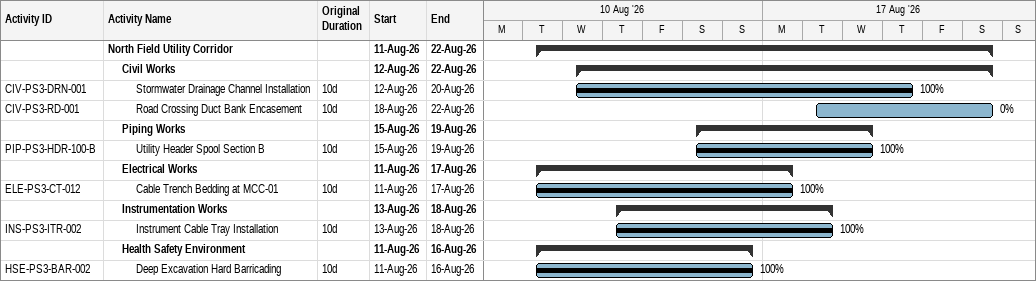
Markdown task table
| ID | Level | Task | Original duration | Start | Finish | % complete |
|---|---|---|---|---|---|---|
|  | 1 | **North Field Utility Corridor** |  | 2026-08-11 | 2026-08-22 |  |
|  | 2 | **Civil Works** |  | 2026-08-12 | 2026-08-22 |  |
| CIV-PS3-DRN-001 | 3 | Stormwater Drainage Channel Installation | 10d | 2026-08-12 | 2026-08-20 | 100 |
| CIV-PS3-RD-001 | 3 | Road Crossing Duct Bank Encasement | 10d | 2026-08-18 | 2026-08-22 | 0 |
|  | 2 | **Piping Works** |  | 2026-08-15 | 2026-08-19 |  |
| PIP-PS3-HDR-100-B | 3 | Utility Header Spool Section B | 10d | 2026-08-15 | 2026-08-19 | 100 |
|  | 2 | **Electrical Works** |  | 2026-08-11 | 2026-08-17 |  |
| ELE-PS3-CT-012 | 3 | Cable Trench Bedding at MCC-01 | 10d | 2026-08-11 | 2026-08-17 | 100 |
|  | 2 | **Instrumentation Works** |  | 2026-08-13 | 2026-08-18 |  |
| INS-PS3-ITR-002 | 3 | Instrument Cable Tray Installation | 10d | 2026-08-13 | 2026-08-18 | 100 |
|  | 2 | **Health Safety Environment** |  | 2026-08-11 | 2026-08-16 |  |
| HSE-PS3-BAR-002 | 3 | Deep Excavation Hard Barricading | 10d | 2026-08-11 | 2026-08-16 | 100 |
